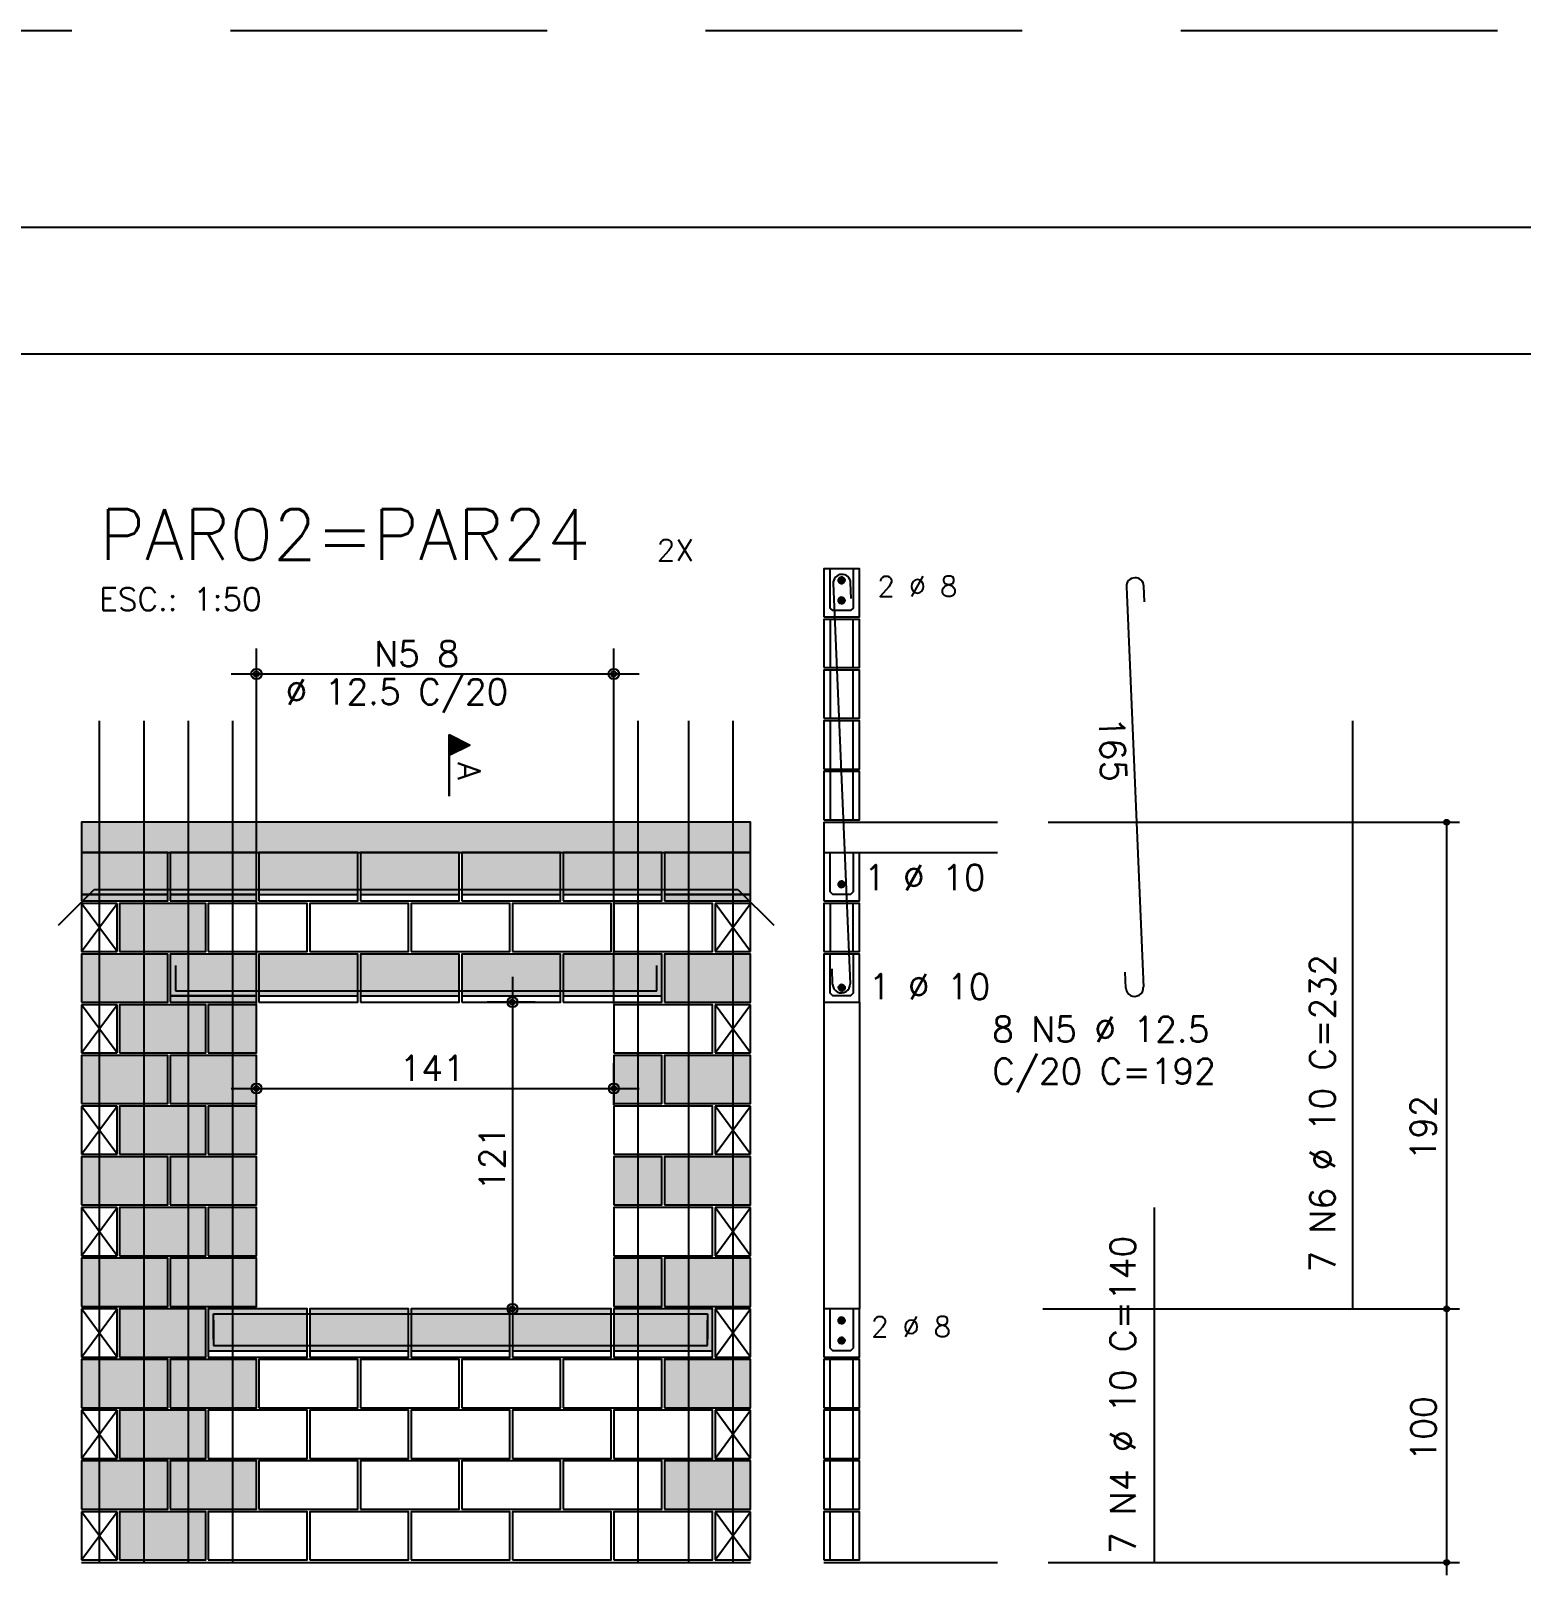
# Model space of a CAD drawing. Extents: x -1 to 122, y -1 to 61.
# Drawn here: x 87.66 to 99.42, y 48.85 to 61.05 of the extents above; entities that cross this region are included whole.
import ezdxf

# ---------------------------------------------------------------- set-up
doc = ezdxf.new("R2010")
doc.units = 0
doc.header["$MEASUREMENT"] = 0
doc.linetypes.add('HIDDEN', pattern=[0.375, 0.25, -0.125])
doc.layers.get('0').update_dxf_attribs({"linetype": 'CONTINUOUS'})
doc.layers.get('Defpoints').update_dxf_attribs({"linetype": 'CONTINUOUS'})
for name, color, linetype in [('ARQ_FOLHA', 7, 'CONTINUOUS'), ('PENA_01', 1, 'CONTINUOUS'), ('PENA_02', 2, 'CONTINUOUS'), ('PENA_03', 3, 'CONTINUOUS'), ('PENA_05', 5, 'CONTINUOUS'), ('PENA_06', 6, 'CONTINUOUS'), ('PENA_09', 254, 'CONTINUOUS'), ('PENA_11', 252, 'CONTINUOUS'), ('PENA_21', 100, 'CONTINUOUS'), ('PENA_23', 50, 'CONTINUOUS')]:
    doc.layers.add(name, color=color, linetype=linetype)
doc.styles.get("Standard").update_dxf_attribs({"font": 'ROMANS.SHX'})

# ---------------------------------------------------------------- blocks, each defined once
blk = doc.blocks.new('FOLHA A1+1 - 1102 X 594')
at = {"layer": 'ARQ_FOLHA', "color": 1}
for points in [[(-1189, 0), (0, 0), (0, 594), (-1189, 594)], [(-1164, 10), (-10, 10), (-10, 584), (-1164, 584)]]:
    blk.add_lwpolyline(points, close=True, dxfattribs=at)
at = {"layer": 'Defpoints', "color": 8, "linetype": 'HIDDEN', "ltscale": 100}
blk.add_lwpolyline([(-1208.5, 609.5), (-1208.5, -15.5), (19.5, -15.5), (19.5, 609.5)], close=True, dxfattribs=at)

msp = doc.modelspace()

# ---------------------------------------------------------------- linework, layer by layer
at = {"layer": 'PENA_01', "linetype": 'Continuous'}
for p, q in [((89.442, 53.379), (89.442, 56.179)), ((92.262, 53.379), (92.262, 56.179)), ((89.242, 55.979), (92.462, 55.979)), ((88.062, 54.239), (88.742, 54.239)), ((88.762, 54.239), (89.442, 54.239)), ((89.462, 54.239), (90.242, 54.239)), ((90.262, 54.239), (91.042, 54.239)), ((91.062, 54.239), (91.842, 54.239)), ((91.862, 54.239), (92.642, 54.239)), ((92.662, 54.239), (93.342, 54.239)), ((91.462, 53.589), (91.462, 50.769)), ((88.762, 53.439), (89.442, 53.439)), ((89.462, 53.439), (90.242, 53.439)), ((90.262, 53.439), (91.042, 53.439)), ((91.062, 53.439), (91.842, 53.439)), ((91.862, 53.439), (92.642, 53.439)), ((91.642, 53.389), (91.262, 53.389)), ((89.442, 52.579), (89.442, 52.908)), ((92.262, 52.579), (92.262, 52.908)), ((89.242, 52.708), (92.462, 52.708)), ((91.652, 50.969), (91.262, 50.969)), ((89.062, 50.639), (89.842, 50.639)), ((89.862, 50.639), (90.642, 50.639)), ((90.662, 50.639), (91.442, 50.639)), ((91.462, 50.639), (92.242, 50.639)), ((92.262, 50.639), (93.042, 50.639))]:
    msp.add_line(p, q, dxfattribs=at)
at = {"layer": 'PENA_02', "linetype": 'Continuous'}
for p, q in [((88.342, 54.169), (88.062, 54.169)), ((88.062, 54.169), (88.062, 53.789)), ((88.342, 53.789), (88.342, 54.169)), ((93.342, 54.169), (93.062, 54.169)), ((93.062, 54.169), (93.062, 53.789)), ((93.342, 53.789), (93.342, 54.169)), ((88.062, 53.789), (88.342, 53.789)), ((93.062, 53.789), (93.342, 53.789)), ((88.342, 53.369), (88.062, 53.369)), ((88.062, 53.369), (88.062, 52.989)), ((88.342, 52.989), (88.342, 53.369)), ((93.342, 53.369), (93.062, 53.369)), ((93.062, 53.369), (93.062, 52.989)), ((93.342, 52.989), (93.342, 53.369)), ((88.062, 52.989), (88.342, 52.989)), ((93.062, 52.989), (93.342, 52.989)), ((88.342, 52.569), (88.062, 52.569)), ((88.062, 52.569), (88.062, 52.189)), ((88.342, 52.189), (88.342, 52.569)), ((93.342, 52.569), (93.062, 52.569)), ((93.062, 52.569), (93.062, 52.189)), ((93.342, 52.189), (93.342, 52.569)), ((88.062, 52.189), (88.342, 52.189)), ((93.062, 52.189), (93.342, 52.189)), ((88.342, 51.769), (88.062, 51.769)), ((88.062, 51.769), (88.062, 51.389)), ((88.342, 51.389), (88.342, 51.769)), ((93.342, 51.769), (93.062, 51.769)), ((93.062, 51.769), (93.062, 51.389)), ((93.342, 51.389), (93.342, 51.769)), ((88.062, 51.389), (88.342, 51.389)), ((93.062, 51.389), (93.342, 51.389)), ((88.342, 50.969), (88.062, 50.969)), ((88.062, 50.969), (88.062, 50.589)), ((88.342, 50.589), (88.342, 50.969)), ((93.342, 50.969), (93.062, 50.969)), ((93.062, 50.969), (93.062, 50.589)), ((93.342, 50.589), (93.342, 50.969)), ((88.062, 50.589), (88.342, 50.589)), ((93.062, 50.589), (93.342, 50.589)), ((88.342, 50.169), (88.062, 50.169)), ((88.062, 50.169), (88.062, 49.789)), ((88.342, 49.789), (88.342, 50.169)), ((93.342, 50.169), (93.062, 50.169)), ((93.062, 50.169), (93.062, 49.789)), ((93.342, 49.789), (93.342, 50.169)), ((88.062, 49.789), (88.342, 49.789)), ((93.062, 49.789), (93.342, 49.789)), ((88.342, 49.369), (88.062, 49.369)), ((88.062, 49.369), (88.062, 48.989)), ((88.342, 48.989), (88.342, 49.369)), ((93.342, 49.369), (93.062, 49.369)), ((93.062, 49.369), (93.062, 48.989)), ((93.342, 48.989), (93.342, 49.369)), ((88.062, 48.989), (88.342, 48.989)), ((88.062, 48.969), (93.342, 48.969)), ((93.062, 48.989), (93.342, 48.989))]:
    msp.add_line(p, q, dxfattribs=at)
for points in [[(88.062, 54.569), (93.342, 54.569), (93.342, 54.809), (88.062, 54.809), (88.062, 54.569)], [(88.062, 54.189), (88.742, 54.189), (88.742, 54.569), (88.062, 54.569), (88.062, 54.189)], [(88.762, 54.189), (89.442, 54.189), (89.442, 54.569), (88.762, 54.569), (88.762, 54.189)], [(89.462, 54.189), (90.242, 54.189), (90.242, 54.569), (89.462, 54.569), (89.462, 54.189)], [(90.262, 54.189), (91.042, 54.189), (91.042, 54.569), (90.262, 54.569), (90.262, 54.189)], [(91.062, 54.189), (91.842, 54.189), (91.842, 54.569), (91.062, 54.569), (91.062, 54.189)], [(91.862, 54.189), (92.642, 54.189), (92.642, 54.569), (91.862, 54.569), (91.862, 54.189)], [(92.662, 54.189), (93.342, 54.189), (93.342, 54.569), (92.662, 54.569), (92.662, 54.189)], [(88.362, 53.789), (89.042, 53.789), (89.042, 54.169), (88.362, 54.169), (88.362, 53.789)], [(89.062, 53.789), (89.842, 53.789), (89.842, 54.169), (89.062, 54.169), (89.062, 53.789)], [(89.862, 53.789), (90.642, 53.789), (90.642, 54.169), (89.862, 54.169), (89.862, 53.789)], [(90.662, 53.789), (91.442, 53.789), (91.442, 54.169), (90.662, 54.169), (90.662, 53.789)], [(91.462, 53.789), (92.242, 53.789), (92.242, 54.169), (91.462, 54.169), (91.462, 53.789)], [(92.262, 53.789), (93.042, 53.789), (93.042, 54.169), (92.262, 54.169), (92.262, 53.789)], [(88.062, 53.389), (88.742, 53.389), (88.742, 53.769), (88.062, 53.769), (88.062, 53.389)], [(88.762, 53.389), (89.442, 53.389), (89.442, 53.769), (88.762, 53.769), (88.762, 53.389)], [(89.462, 53.389), (90.242, 53.389), (90.242, 53.769), (89.462, 53.769), (89.462, 53.389)], [(90.262, 53.389), (91.042, 53.389), (91.042, 53.769), (90.262, 53.769), (90.262, 53.389)], [(91.062, 53.389), (91.842, 53.389), (91.842, 53.769), (91.062, 53.769), (91.062, 53.389)], [(91.862, 53.389), (92.642, 53.389), (92.642, 53.769), (91.862, 53.769), (91.862, 53.389)], [(92.662, 53.389), (93.342, 53.389), (93.342, 53.769), (92.662, 53.769), (92.662, 53.389)], [(88.362, 52.989), (89.042, 52.989), (89.042, 53.369), (88.362, 53.369), (88.362, 52.989)], [(89.062, 52.989), (89.442, 52.989), (89.442, 53.369), (89.062, 53.369), (89.062, 52.989)], [(92.262, 52.989), (93.042, 52.989), (93.042, 53.369), (92.262, 53.369), (92.262, 52.989)], [(88.062, 52.589), (88.742, 52.589), (88.742, 52.969), (88.062, 52.969), (88.062, 52.589)], [(88.762, 52.589), (89.442, 52.589), (89.442, 52.969), (88.762, 52.969), (88.762, 52.589)], [(92.262, 52.589), (92.642, 52.589), (92.642, 52.969), (92.262, 52.969), (92.262, 52.589)], [(92.662, 52.589), (93.342, 52.589), (93.342, 52.969), (92.662, 52.969), (92.662, 52.589)], [(88.362, 52.189), (89.042, 52.189), (89.042, 52.569), (88.362, 52.569), (88.362, 52.189)], [(89.062, 52.189), (89.442, 52.189), (89.442, 52.569), (89.062, 52.569), (89.062, 52.189)], [(92.262, 52.189), (93.042, 52.189), (93.042, 52.569), (92.262, 52.569), (92.262, 52.189)], [(88.062, 51.789), (88.742, 51.789), (88.742, 52.169), (88.062, 52.169), (88.062, 51.789)], [(88.762, 51.789), (89.442, 51.789), (89.442, 52.169), (88.762, 52.169), (88.762, 51.789)], [(92.262, 51.789), (92.642, 51.789), (92.642, 52.169), (92.262, 52.169), (92.262, 51.789)], [(92.662, 51.789), (93.342, 51.789), (93.342, 52.169), (92.662, 52.169), (92.662, 51.789)], [(88.362, 51.389), (89.042, 51.389), (89.042, 51.769), (88.362, 51.769), (88.362, 51.389)], [(89.062, 51.389), (89.442, 51.389), (89.442, 51.769), (89.062, 51.769), (89.062, 51.389)], [(92.262, 51.389), (93.042, 51.389), (93.042, 51.769), (92.262, 51.769), (92.262, 51.389)], [(88.062, 50.989), (88.742, 50.989), (88.742, 51.369), (88.062, 51.369), (88.062, 50.989)], [(88.762, 50.989), (89.442, 50.989), (89.442, 51.369), (88.762, 51.369), (88.762, 50.989)], [(92.262, 50.989), (92.642, 50.989), (92.642, 51.369), (92.262, 51.369), (92.262, 50.989)], [(92.662, 50.989), (93.342, 50.989), (93.342, 51.369), (92.662, 51.369), (92.662, 50.989)], [(88.362, 50.589), (89.042, 50.589), (89.042, 50.969), (88.362, 50.969), (88.362, 50.589)], [(89.062, 50.589), (89.842, 50.589), (89.842, 50.969), (89.062, 50.969), (89.062, 50.589)], [(89.862, 50.589), (90.642, 50.589), (90.642, 50.969), (89.862, 50.969), (89.862, 50.589)], [(90.662, 50.589), (91.442, 50.589), (91.442, 50.969), (90.662, 50.969), (90.662, 50.589)], [(91.462, 50.589), (92.242, 50.589), (92.242, 50.969), (91.462, 50.969), (91.462, 50.589)], [(92.262, 50.589), (93.042, 50.589), (93.042, 50.969), (92.262, 50.969), (92.262, 50.589)], [(88.062, 50.189), (88.742, 50.189), (88.742, 50.569), (88.062, 50.569), (88.062, 50.189)], [(88.762, 50.189), (89.442, 50.189), (89.442, 50.569), (88.762, 50.569), (88.762, 50.189)], [(89.462, 50.189), (90.242, 50.189), (90.242, 50.569), (89.462, 50.569), (89.462, 50.189)], [(90.262, 50.189), (91.042, 50.189), (91.042, 50.569), (90.262, 50.569), (90.262, 50.189)], [(91.062, 50.189), (91.842, 50.189), (91.842, 50.569), (91.062, 50.569), (91.062, 50.189)], [(91.862, 50.189), (92.642, 50.189), (92.642, 50.569), (91.862, 50.569), (91.862, 50.189)], [(92.662, 50.189), (93.342, 50.189), (93.342, 50.569), (92.662, 50.569), (92.662, 50.189)], [(88.362, 49.789), (89.042, 49.789), (89.042, 50.169), (88.362, 50.169), (88.362, 49.789)], [(89.062, 49.789), (89.842, 49.789), (89.842, 50.169), (89.062, 50.169), (89.062, 49.789)], [(89.862, 49.789), (90.642, 49.789), (90.642, 50.169), (89.862, 50.169), (89.862, 49.789)], [(90.662, 49.789), (91.442, 49.789), (91.442, 50.169), (90.662, 50.169), (90.662, 49.789)], [(91.462, 49.789), (92.242, 49.789), (92.242, 50.169), (91.462, 50.169), (91.462, 49.789)], [(92.262, 49.789), (93.042, 49.789), (93.042, 50.169), (92.262, 50.169), (92.262, 49.789)], [(88.062, 49.389), (88.742, 49.389), (88.742, 49.769), (88.062, 49.769), (88.062, 49.389)], [(88.762, 49.389), (89.442, 49.389), (89.442, 49.769), (88.762, 49.769), (88.762, 49.389)], [(89.462, 49.389), (90.242, 49.389), (90.242, 49.769), (89.462, 49.769), (89.462, 49.389)], [(90.262, 49.389), (91.042, 49.389), (91.042, 49.769), (90.262, 49.769), (90.262, 49.389)], [(91.062, 49.389), (91.842, 49.389), (91.842, 49.769), (91.062, 49.769), (91.062, 49.389)], [(91.862, 49.389), (92.642, 49.389), (92.642, 49.769), (91.862, 49.769), (91.862, 49.389)], [(92.662, 49.389), (93.342, 49.389), (93.342, 49.769), (92.662, 49.769), (92.662, 49.389)], [(88.362, 48.989), (89.042, 48.989), (89.042, 49.369), (88.362, 49.369), (88.362, 48.989)], [(89.062, 48.989), (89.842, 48.989), (89.842, 49.369), (89.062, 49.369), (89.062, 48.989)], [(89.862, 48.989), (90.642, 48.989), (90.642, 49.369), (89.862, 49.369), (89.862, 48.989)], [(90.662, 48.989), (91.442, 48.989), (91.442, 49.369), (90.662, 49.369), (90.662, 48.989)], [(91.462, 48.989), (92.242, 48.989), (92.242, 49.369), (91.462, 49.369), (91.462, 48.989)], [(92.262, 48.989), (93.042, 48.989), (93.042, 49.369), (92.262, 49.369), (92.262, 48.989)]]:
    msp.add_lwpolyline(points, dxfattribs=at)
for centre, radius in [((89.442, 55.979), 0.0416), ((89.442, 55.979), 0.0208), ((92.262, 55.979), 0.0416), ((92.262, 55.979), 0.0208), ((98.835, 54.809), 0.02), ((98.835, 54.809), 0.01), ((91.462, 53.389), 0.04), ((91.462, 53.389), 0.02), ((89.442, 52.708), 0.04), ((89.442, 52.708), 0.02), ((92.262, 52.708), 0.04), ((92.262, 52.708), 0.02), ((91.462, 50.969), 0.04), ((91.462, 50.969), 0.02), ((98.835, 50.969), 0.02), ((98.835, 50.969), 0.01), ((98.835, 48.969), 0.02), ((98.835, 48.969), 0.01)]:
    msp.add_circle(centre, radius, dxfattribs=at)
at = {"layer": 'PENA_03', "linetype": 'Continuous'}
for p, q in [((90.963, 55.014), (90.963, 55.501)), ((90.963, 55.501), (91.129, 55.418)), ((90.964, 55.499), (90.964, 55.336)), ((90.964, 55.499), (91.127, 55.418)), ((91.127, 55.418), (90.964, 55.336)), ((91.129, 55.418), (90.964, 55.335)), ((90.976, 55.494), (90.976, 55.341)), ((90.989, 55.488), (90.989, 55.347)), ((91.001, 55.481), (91.001, 55.354)), ((91.014, 55.475), (91.014, 55.36)), ((91.027, 55.469), (91.027, 55.367)), ((91.04, 55.462), (91.04, 55.373)), ((91.052, 55.456), (91.052, 55.379)), ((91.065, 55.45), (91.065, 55.386)), ((91.078, 55.443), (91.078, 55.392)), ((91.091, 55.437), (91.091, 55.398)), ((91.103, 55.43), (91.103, 55.405)), ((91.116, 55.424), (91.116, 55.411)), ((90.964, 55.335), (90.964, 55.014)), ((93.92, 54.809), (93.92, 54.189)), ((93.92, 54.809), (95.291, 54.809)), ((95.691, 54.809), (98.935, 54.809)), ((98.835, 48.868), (98.835, 54.809)), ((93.92, 54.569), (95.291, 54.569)), ((88.062, 53.789), (88.342, 54.169)), ((88.342, 53.789), (88.062, 54.169)), ((93.062, 53.789), (93.342, 54.169)), ((93.342, 53.789), (93.062, 54.169)), ((88.062, 52.989), (88.342, 53.369)), ((88.342, 52.989), (88.062, 53.369)), ((91.842, 53.389), (91.842, 53.389)), ((93.062, 52.989), (93.342, 53.369)), ((93.342, 52.989), (93.062, 53.369)), ((93.92, 53.389), (93.92, 50.969)), ((94.2, 53.389), (94.2, 50.969)), ((89.442, 53.179), (89.442, 53.179)), ((92.262, 53.179), (92.262, 53.179)), ((88.062, 52.189), (88.342, 52.569)), ((88.342, 52.189), (88.062, 52.569)), ((93.062, 52.189), (93.342, 52.569)), ((93.342, 52.189), (93.062, 52.569)), ((89.442, 52.379), (89.442, 52.379)), ((92.262, 52.379), (92.262, 52.379)), ((88.062, 51.389), (88.342, 51.769)), ((88.342, 51.389), (88.062, 51.769)), ((93.062, 51.389), (93.342, 51.769)), ((93.342, 51.389), (93.062, 51.769)), ((88.062, 50.589), (88.342, 50.969)), ((88.342, 50.589), (88.062, 50.969)), ((91.852, 50.969), (91.852, 50.969)), ((93.062, 50.589), (93.342, 50.969)), ((93.342, 50.589), (93.062, 50.969)), ((95.649, 50.969), (98.935, 50.969)), ((93.97, 50.189), (93.97, 50.569)), ((94.15, 50.189), (94.15, 50.569)), ((88.062, 49.789), (88.342, 50.169)), ((88.342, 49.789), (88.062, 50.169)), ((93.062, 49.789), (93.342, 50.169)), ((93.342, 49.789), (93.062, 50.169)), ((93.97, 49.789), (93.97, 50.169)), ((94.15, 49.789), (94.15, 50.169)), ((93.97, 49.389), (93.97, 49.769)), ((94.15, 49.389), (94.15, 49.769)), ((88.062, 48.989), (88.342, 49.369)), ((88.342, 48.989), (88.062, 49.369)), ((93.062, 48.989), (93.342, 49.369)), ((93.342, 48.989), (93.062, 49.369)), ((93.97, 48.989), (93.97, 49.369)), ((94.15, 48.989), (94.15, 49.369)), ((93.92, 48.969), (95.291, 48.969)), ((95.691, 48.969), (98.935, 48.969))]:
    msp.add_line(p, q, dxfattribs=at)
for points in [[(93.92, 56.429), (94.2, 56.429), (94.2, 56.809), (93.92, 56.809), (93.92, 56.429)], [(94.15, 56.809), (94.15, 56.499), (94.13, 56.479), (93.99, 56.479), (93.97, 56.499), (93.97, 56.809)], [(94.084, 56.718), (94.082, 56.728), (94.076, 56.737), (94.067, 56.742), (94.057, 56.743), (94.047, 56.74), (94.039, 56.733), (94.035, 56.723), (94.035, 56.713), (94.039, 56.704), (94.047, 56.697), (94.057, 56.693), (94.067, 56.694), (94.076, 56.7), (94.082, 56.708), (94.084, 56.718)], [(94.084, 56.559), (94.082, 56.57), (94.076, 56.578), (94.067, 56.583), (94.057, 56.584), (94.047, 56.581), (94.039, 56.574), (94.035, 56.565), (94.035, 56.554), (94.039, 56.545), (94.047, 56.538), (94.057, 56.535), (94.067, 56.536), (94.076, 56.541), (94.082, 56.549), (94.084, 56.559)], [(93.92, 56.029), (94.2, 56.029), (94.2, 56.409), (93.92, 56.409), (93.92, 56.029)], [(93.97, 56.029), (94.15, 56.029), (94.15, 56.409), (93.97, 56.409), (93.97, 56.029)], [(93.92, 55.629), (94.2, 55.629), (94.2, 56.009), (93.92, 56.009), (93.92, 55.629)], [(93.97, 55.629), (94.15, 55.629), (94.15, 56.009), (93.97, 56.009), (93.97, 55.629)], [(93.92, 55.229), (94.2, 55.229), (94.2, 55.609), (93.92, 55.609), (93.92, 55.229)], [(93.97, 55.229), (94.15, 55.229), (94.15, 55.609), (93.97, 55.609), (93.97, 55.229)], [(93.92, 54.829), (94.2, 54.829), (94.2, 55.209), (93.92, 55.209), (93.92, 54.829)], [(93.97, 54.829), (94.15, 54.829), (94.15, 55.209), (93.97, 55.209), (93.97, 54.829)], [(93.92, 54.189), (94.2, 54.189), (94.2, 54.569)], [(94.15, 54.569), (94.15, 54.259), (94.13, 54.239), (93.99, 54.239), (93.97, 54.259), (93.97, 54.569)], [(94.084, 54.319), (94.082, 54.33), (94.076, 54.338), (94.067, 54.343), (94.057, 54.344), (94.047, 54.341), (94.039, 54.334), (94.035, 54.325), (94.035, 54.314), (94.039, 54.305), (94.047, 54.298), (94.057, 54.295), (94.067, 54.296), (94.076, 54.301), (94.082, 54.309), (94.084, 54.319)], [(93.92, 53.789), (94.2, 53.789), (94.2, 54.169), (93.92, 54.169), (93.92, 53.789)], [(93.97, 53.789), (94.15, 53.789), (94.15, 54.169), (93.97, 54.169), (93.97, 53.789)], [(93.92, 53.389), (94.2, 53.389), (94.2, 53.769), (93.92, 53.769), (93.92, 53.389)], [(94.15, 53.769), (94.15, 53.459), (94.13, 53.439), (93.99, 53.439), (93.97, 53.459), (93.97, 53.769)], [(94.086, 53.504), (94.084, 53.514), (94.078, 53.522), (94.069, 53.527), (94.059, 53.528), (94.049, 53.525), (94.041, 53.518), (94.037, 53.509), (94.037, 53.498), (94.041, 53.489), (94.049, 53.482), (94.059, 53.479), (94.069, 53.48), (94.078, 53.485), (94.084, 53.493), (94.086, 53.504)], [(93.92, 50.589), (94.2, 50.589), (94.2, 50.969), (93.92, 50.969), (93.92, 50.589)], [(94.15, 50.969), (94.15, 50.659), (94.13, 50.639), (93.99, 50.639), (93.97, 50.659), (93.97, 50.969)], [(94.084, 50.878), (94.082, 50.888), (94.076, 50.897), (94.067, 50.902), (94.057, 50.903), (94.047, 50.9), (94.039, 50.893), (94.035, 50.883), (94.035, 50.873), (94.039, 50.864), (94.047, 50.857), (94.057, 50.853), (94.067, 50.854), (94.076, 50.86), (94.082, 50.868), (94.084, 50.878)], [(94.084, 50.719), (94.082, 50.73), (94.076, 50.738), (94.067, 50.743), (94.057, 50.744), (94.047, 50.741), (94.039, 50.734), (94.035, 50.725), (94.035, 50.714), (94.039, 50.705), (94.047, 50.698), (94.057, 50.695), (94.067, 50.696), (94.076, 50.701), (94.082, 50.709), (94.084, 50.719)], [(93.92, 50.189), (94.2, 50.189), (94.2, 50.569), (93.92, 50.569), (93.92, 50.189)], [(93.92, 49.789), (94.2, 49.789), (94.2, 50.169), (93.92, 50.169), (93.92, 49.789)], [(93.92, 49.389), (94.2, 49.389), (94.2, 49.769), (93.92, 49.769), (93.92, 49.389)], [(93.92, 48.989), (94.2, 48.989), (94.2, 49.369), (93.92, 49.369), (93.92, 48.989)]]:
    msp.add_lwpolyline(points, dxfattribs=at)
for centre in [(94.059, 56.718), (94.059, 56.559), (94.059, 54.319), (94.061, 53.504), (94.059, 50.878), (94.059, 50.719)]:
    msp.add_circle(centre, 0.025, dxfattribs=at)
for points in [[(94.084, 56.718), (94.039, 56.733), (94.035, 56.723)], [(94.084, 56.718), (94.047, 56.74), (94.036, 56.727)], [(94.084, 56.718), (94.047, 56.74), (94.039, 56.733)], [(94.084, 56.718), (94.064, 56.743), (94.047, 56.74)], [(94.084, 56.718), (94.057, 56.743), (94.047, 56.74)], [(94.084, 56.718), (94.067, 56.742), (94.057, 56.743)], [(94.084, 56.718), (94.079, 56.734), (94.064, 56.743)], [(94.084, 56.718), (94.076, 56.737), (94.067, 56.742)], [(94.084, 56.718), (94.082, 56.728), (94.076, 56.737)], [(94.084, 56.718), (94.035, 56.723), (94.035, 56.713)], [(94.084, 56.718), (94.035, 56.713), (94.039, 56.704)], [(94.084, 56.718), (94.036, 56.727), (94.036, 56.71)], [(94.084, 56.718), (94.036, 56.71), (94.047, 56.697)], [(94.084, 56.718), (94.039, 56.704), (94.047, 56.697)], [(94.084, 56.718), (94.047, 56.697), (94.064, 56.694)], [(94.084, 56.718), (94.047, 56.697), (94.057, 56.693)], [(94.084, 56.718), (94.057, 56.693), (94.067, 56.694)], [(94.084, 56.718), (94.064, 56.694), (94.079, 56.702)], [(94.084, 56.718), (94.067, 56.694), (94.076, 56.7)], [(94.084, 56.718), (94.076, 56.7), (94.082, 56.708)], [(94.084, 56.718), (94.079, 56.702), (94.084, 56.718)], [(94.084, 56.718), (94.082, 56.708), (94.084, 56.718)], [(94.084, 56.559), (94.039, 56.574), (94.035, 56.565)], [(94.084, 56.559), (94.035, 56.565), (94.035, 56.554)], [(94.084, 56.559), (94.035, 56.554), (94.039, 56.545)], [(94.084, 56.559), (94.047, 56.581), (94.036, 56.568)], [(94.084, 56.559), (94.036, 56.568), (94.036, 56.551)], [(94.084, 56.559), (94.036, 56.551), (94.047, 56.538)], [(94.084, 56.559), (94.047, 56.581), (94.039, 56.574)], [(94.084, 56.559), (94.039, 56.545), (94.047, 56.538)], [(94.084, 56.559), (94.064, 56.584), (94.047, 56.581)], [(94.084, 56.559), (94.057, 56.584), (94.047, 56.581)], [(94.084, 56.559), (94.047, 56.538), (94.064, 56.535)], [(94.084, 56.559), (94.047, 56.538), (94.057, 56.535)], [(94.084, 56.559), (94.067, 56.583), (94.057, 56.584)], [(94.084, 56.559), (94.057, 56.535), (94.067, 56.536)], [(94.084, 56.559), (94.079, 56.576), (94.064, 56.584)], [(94.084, 56.559), (94.064, 56.535), (94.079, 56.543)], [(94.084, 56.559), (94.076, 56.578), (94.067, 56.583)], [(94.084, 56.559), (94.067, 56.536), (94.076, 56.541)], [(94.084, 56.559), (94.082, 56.57), (94.076, 56.578)], [(94.084, 56.559), (94.076, 56.541), (94.082, 56.549)], [(94.084, 56.559), (94.079, 56.543), (94.084, 56.559)], [(94.084, 56.559), (94.082, 56.549), (94.084, 56.559)], [(94.084, 54.319), (94.039, 54.334), (94.035, 54.325)], [(94.084, 54.319), (94.035, 54.325), (94.035, 54.314)], [(94.084, 54.319), (94.035, 54.314), (94.039, 54.305)], [(94.084, 54.319), (94.047, 54.341), (94.036, 54.328)], [(94.084, 54.319), (94.036, 54.328), (94.036, 54.311)], [(94.084, 54.319), (94.036, 54.311), (94.047, 54.298)], [(94.084, 54.319), (94.047, 54.341), (94.039, 54.334)], [(94.084, 54.319), (94.039, 54.305), (94.047, 54.298)], [(94.084, 54.319), (94.064, 54.344), (94.047, 54.341)], [(94.084, 54.319), (94.057, 54.344), (94.047, 54.341)], [(94.084, 54.319), (94.047, 54.298), (94.064, 54.295)], [(94.084, 54.319), (94.047, 54.298), (94.057, 54.295)], [(94.084, 54.319), (94.067, 54.343), (94.057, 54.344)], [(94.084, 54.319), (94.057, 54.295), (94.067, 54.296)], [(94.084, 54.319), (94.079, 54.336), (94.064, 54.344)], [(94.084, 54.319), (94.064, 54.295), (94.079, 54.303)], [(94.084, 54.319), (94.076, 54.338), (94.067, 54.343)], [(94.084, 54.319), (94.067, 54.296), (94.076, 54.301)], [(94.084, 54.319), (94.082, 54.33), (94.076, 54.338)], [(94.084, 54.319), (94.076, 54.301), (94.082, 54.309)], [(94.084, 54.319), (94.079, 54.303), (94.084, 54.319)], [(94.084, 54.319), (94.082, 54.309), (94.084, 54.319)], [(94.086, 53.504), (94.041, 53.518), (94.037, 53.509)], [(94.086, 53.504), (94.037, 53.509), (94.037, 53.498)], [(94.086, 53.504), (94.037, 53.498), (94.041, 53.489)], [(94.086, 53.504), (94.049, 53.525), (94.038, 53.512)], [(94.086, 53.504), (94.038, 53.512), (94.038, 53.495)], [(94.086, 53.504), (94.038, 53.495), (94.049, 53.482)], [(94.086, 53.504), (94.049, 53.525), (94.041, 53.518)], [(94.086, 53.504), (94.041, 53.489), (94.049, 53.482)], [(94.086, 53.504), (94.066, 53.528), (94.049, 53.525)], [(94.086, 53.504), (94.059, 53.528), (94.049, 53.525)], [(94.086, 53.504), (94.049, 53.482), (94.066, 53.479)], [(94.086, 53.504), (94.049, 53.482), (94.059, 53.479)], [(94.086, 53.504), (94.069, 53.527), (94.059, 53.528)], [(94.086, 53.504), (94.059, 53.479), (94.069, 53.48)], [(94.086, 53.504), (94.081, 53.52), (94.066, 53.528)], [(94.086, 53.504), (94.066, 53.479), (94.081, 53.487)], [(94.086, 53.504), (94.078, 53.522), (94.069, 53.527)], [(94.086, 53.504), (94.069, 53.48), (94.078, 53.485)], [(94.086, 53.504), (94.084, 53.514), (94.078, 53.522)], [(94.086, 53.504), (94.078, 53.485), (94.084, 53.493)], [(94.086, 53.504), (94.081, 53.487), (94.086, 53.504)], [(94.086, 53.504), (94.084, 53.493), (94.086, 53.504)], [(94.084, 50.878), (94.039, 50.893), (94.035, 50.883)], [(94.084, 50.878), (94.035, 50.883), (94.035, 50.873)], [(94.084, 50.878), (94.035, 50.873), (94.039, 50.864)], [(94.084, 50.878), (94.047, 50.9), (94.036, 50.887)], [(94.084, 50.878), (94.036, 50.887), (94.036, 50.87)], [(94.084, 50.878), (94.036, 50.87), (94.047, 50.857)], [(94.084, 50.878), (94.047, 50.9), (94.039, 50.893)], [(94.084, 50.878), (94.039, 50.864), (94.047, 50.857)], [(94.084, 50.878), (94.064, 50.903), (94.047, 50.9)], [(94.084, 50.878), (94.057, 50.903), (94.047, 50.9)], [(94.084, 50.878), (94.047, 50.857), (94.064, 50.854)], [(94.084, 50.878), (94.047, 50.857), (94.057, 50.853)], [(94.084, 50.878), (94.067, 50.902), (94.057, 50.903)], [(94.084, 50.878), (94.057, 50.853), (94.067, 50.854)], [(94.084, 50.878), (94.079, 50.894), (94.064, 50.903)], [(94.084, 50.878), (94.064, 50.854), (94.079, 50.862)], [(94.084, 50.878), (94.076, 50.897), (94.067, 50.902)], [(94.084, 50.878), (94.067, 50.854), (94.076, 50.86)], [(94.084, 50.878), (94.082, 50.888), (94.076, 50.897)], [(94.084, 50.878), (94.076, 50.86), (94.082, 50.868)], [(94.084, 50.878), (94.079, 50.862), (94.084, 50.878)], [(94.084, 50.878), (94.082, 50.868), (94.084, 50.878)], [(94.084, 50.719), (94.039, 50.734), (94.035, 50.725)], [(94.084, 50.719), (94.035, 50.725), (94.035, 50.714)], [(94.084, 50.719), (94.035, 50.714), (94.039, 50.705)], [(94.084, 50.719), (94.047, 50.741), (94.036, 50.728)], [(94.084, 50.719), (94.036, 50.728), (94.036, 50.711)], [(94.084, 50.719), (94.036, 50.711), (94.047, 50.698)], [(94.084, 50.719), (94.047, 50.741), (94.039, 50.734)], [(94.084, 50.719), (94.039, 50.705), (94.047, 50.698)], [(94.084, 50.719), (94.064, 50.744), (94.047, 50.741)], [(94.084, 50.719), (94.057, 50.744), (94.047, 50.741)], [(94.084, 50.719), (94.047, 50.698), (94.064, 50.695)], [(94.084, 50.719), (94.047, 50.698), (94.057, 50.695)], [(94.084, 50.719), (94.067, 50.743), (94.057, 50.744)], [(94.084, 50.719), (94.057, 50.695), (94.067, 50.696)], [(94.084, 50.719), (94.079, 50.736), (94.064, 50.744)], [(94.084, 50.719), (94.064, 50.695), (94.079, 50.703)], [(94.084, 50.719), (94.076, 50.738), (94.067, 50.743)], [(94.084, 50.719), (94.067, 50.696), (94.076, 50.701)], [(94.084, 50.719), (94.082, 50.73), (94.076, 50.738)], [(94.084, 50.719), (94.076, 50.701), (94.082, 50.709)], [(94.084, 50.719), (94.079, 50.703), (94.084, 50.719)], [(94.084, 50.719), (94.082, 50.709), (94.084, 50.719)]]:
    msp.add_solid(points, dxfattribs=at)
at = {"layer": 'PENA_05', "linetype": 'Continuous'}
for p, q in [((93.993, 56.693), (94.127, 53.534)), ((94.136, 56.574), (94.131, 56.699)), ((96.307, 56.666), (96.441, 53.507)), ((96.45, 56.547), (96.445, 56.672)), ((98.094, 50.969), (98.094, 55.609)), ((87.879, 53.996), (88.162, 54.278)), ((88.162, 54.278), (93.242, 54.279)), ((93.242, 54.279), (93.524, 53.996)), ((88.802, 53.679), (88.802, 53.479)), ((92.602, 53.479), (92.602, 53.679)), ((93.989, 53.528), (93.984, 53.653)), ((96.303, 53.501), (96.298, 53.626)), ((88.802, 53.479), (92.602, 53.479)), ((96.53, 48.969), (96.53, 51.769)), ((89.102, 50.729), (89.102, 50.929)), ((89.102, 50.929), (93.002, 50.929)), ((89.102, 50.879), (89.102, 50.679)), ((93.002, 50.929), (93.002, 50.729)), ((93.002, 50.679), (93.002, 50.879)), ((89.102, 50.679), (93.002, 50.679))]:
    msp.add_line(p, q, dxfattribs=at)
for points in [[(88.202, 55.609), (88.202, 48.969)], [(88.552, 55.609), (88.552, 48.969)], [(88.902, 55.609), (88.902, 48.969)], [(89.252, 55.609), (89.252, 48.969)], [(92.452, 55.609), (92.452, 48.969)], [(92.852, 55.609), (92.852, 48.969)], [(93.202, 55.609), (93.202, 48.969)]]:
    msp.add_lwpolyline(points, dxfattribs=at)
for centre, start, end in [((94.062, 56.696), 2.4312, 182.4312), ((96.376, 56.669), 2.4312, 182.4312), ((94.058, 53.531), 182.4312, 2.4312), ((96.372, 53.504), 182.4312, 2.4312)]:
    msp.add_arc(centre, 0.069, start, end, dxfattribs=at)
at = {"layer": 'PENA_09', "linetype": 'Continuous'}
for points in [[(88.062, 54.239), (88.742, 54.239), (88.742, 54.569), (88.062, 54.569), (88.062, 54.239)], [(88.762, 54.239), (89.442, 54.239), (89.442, 54.569), (88.762, 54.569), (88.762, 54.239)], [(89.462, 54.239), (90.242, 54.239), (90.242, 54.569), (89.462, 54.569), (89.462, 54.239)], [(90.262, 54.239), (91.042, 54.239), (91.042, 54.569), (90.262, 54.569), (90.262, 54.239)], [(91.062, 54.239), (91.842, 54.239), (91.842, 54.569), (91.062, 54.569), (91.062, 54.239)], [(91.862, 54.239), (92.642, 54.239), (92.642, 54.569), (91.862, 54.569), (91.862, 54.239)], [(92.662, 54.239), (93.342, 54.239), (93.342, 54.569), (92.662, 54.569), (92.662, 54.239)], [(88.762, 53.439), (89.442, 53.439), (89.442, 53.769), (88.762, 53.769), (88.762, 53.439)], [(89.462, 53.439), (90.242, 53.439), (90.242, 53.769), (89.462, 53.769), (89.462, 53.439)], [(90.262, 53.439), (91.042, 53.439), (91.042, 53.769), (90.262, 53.769), (90.262, 53.439)], [(91.062, 53.439), (91.842, 53.439), (91.842, 53.769), (91.062, 53.769), (91.062, 53.439)], [(91.862, 53.439), (92.642, 53.439), (92.642, 53.769), (91.862, 53.769), (91.862, 53.439)], [(89.062, 50.639), (89.842, 50.639), (89.842, 50.969), (89.062, 50.969), (89.062, 50.639)], [(89.862, 50.639), (90.642, 50.639), (90.642, 50.969), (89.862, 50.969), (89.862, 50.639)], [(90.662, 50.639), (91.442, 50.639), (91.442, 50.969), (90.662, 50.969), (90.662, 50.639)], [(91.462, 50.639), (92.242, 50.639), (92.242, 50.969), (91.462, 50.969), (91.462, 50.639)], [(92.262, 50.639), (93.042, 50.639), (93.042, 50.969), (92.262, 50.969), (92.262, 50.639)]]:
    msp.add_lwpolyline(points, dxfattribs=at)
for points in [[(88.062, 54.239), (88.742, 54.239), (88.742, 54.569)], [(88.062, 54.239), (88.742, 54.569), (88.062, 54.569)], [(88.062, 54.239), (88.062, 54.569), (88.062, 54.239)], [(88.762, 54.239), (89.442, 54.239), (89.442, 54.569)], [(88.762, 54.239), (89.442, 54.569), (88.762, 54.569)], [(88.762, 54.239), (88.762, 54.569), (88.762, 54.239)], [(89.462, 54.239), (90.242, 54.239), (90.242, 54.569)], [(89.462, 54.239), (90.242, 54.569), (89.462, 54.569)], [(89.462, 54.239), (89.462, 54.569), (89.462, 54.239)], [(90.262, 54.239), (91.042, 54.239), (91.042, 54.569)], [(90.262, 54.239), (91.042, 54.569), (90.262, 54.569)], [(90.262, 54.239), (90.262, 54.569), (90.262, 54.239)], [(91.062, 54.239), (91.842, 54.239), (91.842, 54.569)], [(91.062, 54.239), (91.842, 54.569), (91.062, 54.569)], [(91.062, 54.239), (91.062, 54.569), (91.062, 54.239)], [(91.862, 54.239), (92.642, 54.239), (92.642, 54.569)], [(91.862, 54.239), (92.642, 54.569), (91.862, 54.569)], [(91.862, 54.239), (91.862, 54.569), (91.862, 54.239)], [(92.662, 54.239), (93.342, 54.239), (93.342, 54.569)], [(92.662, 54.239), (93.342, 54.569), (92.662, 54.569)], [(92.662, 54.239), (92.662, 54.569), (92.662, 54.239)], [(88.762, 53.439), (89.442, 53.439), (89.442, 53.769)], [(88.762, 53.439), (89.442, 53.769), (88.762, 53.769)], [(88.762, 53.439), (88.762, 53.769), (88.762, 53.439)], [(89.462, 53.439), (90.242, 53.439), (90.242, 53.769)], [(89.462, 53.439), (90.242, 53.769), (89.462, 53.769)], [(89.462, 53.439), (89.462, 53.769), (89.462, 53.439)], [(90.262, 53.439), (91.042, 53.439), (91.042, 53.769)], [(90.262, 53.439), (91.042, 53.769), (90.262, 53.769)], [(90.262, 53.439), (90.262, 53.769), (90.262, 53.439)], [(91.062, 53.439), (91.842, 53.439), (91.842, 53.769)], [(91.062, 53.439), (91.842, 53.769), (91.062, 53.769)], [(91.062, 53.439), (91.062, 53.769), (91.062, 53.439)], [(91.862, 53.439), (92.642, 53.439), (92.642, 53.769)], [(91.862, 53.439), (92.642, 53.769), (91.862, 53.769)], [(91.862, 53.439), (91.862, 53.769), (91.862, 53.439)], [(89.062, 50.639), (89.842, 50.639), (89.842, 50.969)], [(89.062, 50.639), (89.842, 50.969), (89.062, 50.969)], [(89.062, 50.639), (89.062, 50.969), (89.062, 50.639)], [(89.862, 50.639), (90.642, 50.639), (90.642, 50.969)], [(89.862, 50.639), (90.642, 50.969), (89.862, 50.969)], [(89.862, 50.639), (89.862, 50.969), (89.862, 50.639)], [(90.662, 50.639), (91.442, 50.639), (91.442, 50.969)], [(90.662, 50.639), (91.442, 50.969), (90.662, 50.969)], [(90.662, 50.639), (90.662, 50.969), (90.662, 50.639)], [(91.462, 50.639), (92.242, 50.639), (92.242, 50.969)], [(91.462, 50.639), (92.242, 50.969), (91.462, 50.969)], [(91.462, 50.639), (91.462, 50.969), (91.462, 50.639)], [(92.262, 50.639), (93.042, 50.639), (93.042, 50.969)], [(92.262, 50.639), (93.042, 50.969), (92.262, 50.969)], [(92.262, 50.639), (92.262, 50.969), (92.262, 50.639)]]:
    msp.add_solid(points, dxfattribs=at)
at = {"layer": 'PENA_11', "linetype": 'Continuous'}
for points in [[(88.062, 54.569), (93.342, 54.569), (93.342, 54.809)], [(88.062, 54.569), (93.342, 54.809), (88.062, 54.809)], [(88.062, 54.569), (88.062, 54.809), (88.062, 54.569)]]:
    msp.add_solid(points, dxfattribs=at)
at = {"layer": 'PENA_21', "linetype": 'Continuous'}
for points in [[(88.062, 54.189), (88.742, 54.189), (88.742, 54.239), (88.062, 54.239), (88.062, 54.189)], [(88.362, 53.789), (89.042, 53.789), (89.042, 54.169), (88.362, 54.169), (88.362, 53.789)], [(88.762, 54.189), (89.442, 54.189), (89.442, 54.239), (88.762, 54.239), (88.762, 54.189)], [(92.662, 54.189), (93.342, 54.189), (93.342, 54.239), (92.662, 54.239), (92.662, 54.189)], [(88.062, 53.389), (88.742, 53.389), (88.742, 53.769), (88.062, 53.769), (88.062, 53.389)], [(92.662, 53.389), (93.342, 53.389), (93.342, 53.769), (92.662, 53.769), (92.662, 53.389)], [(88.762, 53.389), (89.442, 53.389), (89.442, 53.439), (88.762, 53.439), (88.762, 53.389)], [(88.362, 52.989), (89.042, 52.989), (89.042, 53.369), (88.362, 53.369), (88.362, 52.989)], [(88.062, 52.589), (88.742, 52.589), (88.742, 52.969), (88.062, 52.969), (88.062, 52.589)], [(88.762, 52.589), (89.442, 52.589), (89.442, 52.969), (88.762, 52.969), (88.762, 52.589)], [(92.662, 52.589), (93.342, 52.589), (93.342, 52.969), (92.662, 52.969), (92.662, 52.589)], [(88.362, 52.189), (89.042, 52.189), (89.042, 52.569), (88.362, 52.569), (88.362, 52.189)], [(88.062, 51.789), (88.742, 51.789), (88.742, 52.169), (88.062, 52.169), (88.062, 51.789)], [(88.762, 51.789), (89.442, 51.789), (89.442, 52.169), (88.762, 52.169), (88.762, 51.789)], [(92.662, 51.789), (93.342, 51.789), (93.342, 52.169), (92.662, 52.169), (92.662, 51.789)], [(88.362, 51.389), (89.042, 51.389), (89.042, 51.769), (88.362, 51.769), (88.362, 51.389)], [(88.062, 50.989), (88.742, 50.989), (88.742, 51.369), (88.062, 51.369), (88.062, 50.989)], [(88.762, 50.989), (89.442, 50.989), (89.442, 51.369), (88.762, 51.369), (88.762, 50.989)], [(92.662, 50.989), (93.342, 50.989), (93.342, 51.369), (92.662, 51.369), (92.662, 50.989)], [(88.362, 50.589), (89.042, 50.589), (89.042, 50.969), (88.362, 50.969), (88.362, 50.589)], [(88.062, 50.189), (88.742, 50.189), (88.742, 50.569), (88.062, 50.569), (88.062, 50.189)], [(88.762, 50.189), (89.442, 50.189), (89.442, 50.569), (88.762, 50.569), (88.762, 50.189)], [(92.662, 50.189), (93.342, 50.189), (93.342, 50.569), (92.662, 50.569), (92.662, 50.189)], [(88.362, 49.789), (89.042, 49.789), (89.042, 50.169), (88.362, 50.169), (88.362, 49.789)], [(88.062, 49.389), (88.742, 49.389), (88.742, 49.769), (88.062, 49.769), (88.062, 49.389)], [(88.762, 49.389), (89.442, 49.389), (89.442, 49.769), (88.762, 49.769), (88.762, 49.389)], [(92.662, 49.389), (93.342, 49.389), (93.342, 49.769), (92.662, 49.769), (92.662, 49.389)], [(88.362, 48.989), (89.042, 48.989), (89.042, 49.369), (88.362, 49.369), (88.362, 48.989)]]:
    msp.add_lwpolyline(points, dxfattribs=at)
for points in [[(88.062, 54.189), (88.742, 54.189), (88.742, 54.239)], [(88.062, 54.189), (88.742, 54.239), (88.062, 54.239)], [(88.062, 54.189), (88.062, 54.239), (88.062, 54.189)], [(88.362, 53.789), (89.042, 53.789), (89.042, 54.169)], [(88.362, 53.789), (89.042, 54.169), (88.362, 54.169)], [(88.362, 53.789), (88.362, 54.169), (88.362, 53.789)], [(88.762, 54.189), (89.442, 54.189), (89.442, 54.239)], [(88.762, 54.189), (89.442, 54.239), (88.762, 54.239)], [(88.762, 54.189), (88.762, 54.239), (88.762, 54.189)], [(92.662, 54.189), (93.342, 54.189), (93.342, 54.239)], [(92.662, 54.189), (93.342, 54.239), (92.662, 54.239)], [(92.662, 54.189), (92.662, 54.239), (92.662, 54.189)], [(88.062, 53.389), (88.742, 53.389), (88.742, 53.769)], [(88.062, 53.389), (88.742, 53.769), (88.062, 53.769)], [(88.062, 53.389), (88.062, 53.769), (88.062, 53.389)], [(92.662, 53.389), (93.342, 53.389), (93.342, 53.769)], [(92.662, 53.389), (93.342, 53.769), (92.662, 53.769)], [(92.662, 53.389), (92.662, 53.769), (92.662, 53.389)], [(88.762, 53.389), (89.442, 53.389), (89.442, 53.439)], [(88.762, 53.389), (89.442, 53.439), (88.762, 53.439)], [(88.762, 53.389), (88.762, 53.439), (88.762, 53.389)], [(88.362, 52.989), (89.042, 52.989), (89.042, 53.369)], [(88.362, 52.989), (89.042, 53.369), (88.362, 53.369)], [(88.362, 52.989), (88.362, 53.369), (88.362, 52.989)], [(88.062, 52.589), (88.742, 52.589), (88.742, 52.969)], [(88.062, 52.589), (88.742, 52.969), (88.062, 52.969)], [(88.062, 52.589), (88.062, 52.969), (88.062, 52.589)], [(88.762, 52.589), (89.442, 52.589), (89.442, 52.969)], [(88.762, 52.589), (89.442, 52.969), (88.762, 52.969)], [(88.762, 52.589), (88.762, 52.969), (88.762, 52.589)], [(92.662, 52.589), (93.342, 52.589), (93.342, 52.969)], [(92.662, 52.589), (93.342, 52.969), (92.662, 52.969)], [(92.662, 52.589), (92.662, 52.969), (92.662, 52.589)], [(88.362, 52.189), (89.042, 52.189), (89.042, 52.569)], [(88.362, 52.189), (89.042, 52.569), (88.362, 52.569)], [(88.362, 52.189), (88.362, 52.569), (88.362, 52.189)], [(88.062, 51.789), (88.742, 51.789), (88.742, 52.169)], [(88.062, 51.789), (88.742, 52.169), (88.062, 52.169)], [(88.062, 51.789), (88.062, 52.169), (88.062, 51.789)], [(88.762, 51.789), (89.442, 51.789), (89.442, 52.169)], [(88.762, 51.789), (89.442, 52.169), (88.762, 52.169)], [(88.762, 51.789), (88.762, 52.169), (88.762, 51.789)], [(92.662, 51.789), (93.342, 51.789), (93.342, 52.169)], [(92.662, 51.789), (93.342, 52.169), (92.662, 52.169)], [(92.662, 51.789), (92.662, 52.169), (92.662, 51.789)], [(88.362, 51.389), (89.042, 51.389), (89.042, 51.769)], [(88.362, 51.389), (89.042, 51.769), (88.362, 51.769)], [(88.362, 51.389), (88.362, 51.769), (88.362, 51.389)], [(88.062, 50.989), (88.742, 50.989), (88.742, 51.369)], [(88.062, 50.989), (88.742, 51.369), (88.062, 51.369)], [(88.062, 50.989), (88.062, 51.369), (88.062, 50.989)], [(88.762, 50.989), (89.442, 50.989), (89.442, 51.369)], [(88.762, 50.989), (89.442, 51.369), (88.762, 51.369)], [(88.762, 50.989), (88.762, 51.369), (88.762, 50.989)], [(92.662, 50.989), (93.342, 50.989), (93.342, 51.369)], [(92.662, 50.989), (93.342, 51.369), (92.662, 51.369)], [(92.662, 50.989), (92.662, 51.369), (92.662, 50.989)], [(88.362, 50.589), (89.042, 50.589), (89.042, 50.969)], [(88.362, 50.589), (89.042, 50.969), (88.362, 50.969)], [(88.362, 50.589), (88.362, 50.969), (88.362, 50.589)], [(88.062, 50.189), (88.742, 50.189), (88.742, 50.569)], [(88.062, 50.189), (88.742, 50.569), (88.062, 50.569)], [(88.062, 50.189), (88.062, 50.569), (88.062, 50.189)], [(88.762, 50.189), (89.442, 50.189), (89.442, 50.569)], [(88.762, 50.189), (89.442, 50.569), (88.762, 50.569)], [(88.762, 50.189), (88.762, 50.569), (88.762, 50.189)], [(92.662, 50.189), (93.342, 50.189), (93.342, 50.569)], [(92.662, 50.189), (93.342, 50.569), (92.662, 50.569)], [(92.662, 50.189), (92.662, 50.569), (92.662, 50.189)], [(88.362, 49.789), (89.042, 49.789), (89.042, 50.169)], [(88.362, 49.789), (89.042, 50.169), (88.362, 50.169)], [(88.362, 49.789), (88.362, 50.169), (88.362, 49.789)], [(88.062, 49.389), (88.742, 49.389), (88.742, 49.769)], [(88.062, 49.389), (88.742, 49.769), (88.062, 49.769)], [(88.062, 49.389), (88.062, 49.769), (88.062, 49.389)], [(88.762, 49.389), (89.442, 49.389), (89.442, 49.769)], [(88.762, 49.389), (89.442, 49.769), (88.762, 49.769)], [(88.762, 49.389), (88.762, 49.769), (88.762, 49.389)], [(92.662, 49.389), (93.342, 49.389), (93.342, 49.769)], [(92.662, 49.389), (93.342, 49.769), (92.662, 49.769)], [(92.662, 49.389), (92.662, 49.769), (92.662, 49.389)], [(88.362, 48.989), (89.042, 48.989), (89.042, 49.369)], [(88.362, 48.989), (89.042, 49.369), (88.362, 49.369)], [(88.362, 48.989), (88.362, 49.369), (88.362, 48.989)]]:
    msp.add_solid(points, dxfattribs=at)
at = {"layer": 'PENA_23', "linetype": 'Continuous'}
for points in [[(89.062, 52.989), (89.442, 52.989), (89.442, 53.369), (89.062, 53.369), (89.062, 52.989)], [(92.262, 52.589), (92.642, 52.589), (92.642, 52.969), (92.262, 52.969), (92.262, 52.589)], [(89.062, 52.189), (89.442, 52.189), (89.442, 52.569), (89.062, 52.569), (89.062, 52.189)], [(92.262, 51.789), (92.642, 51.789), (92.642, 52.169), (92.262, 52.169), (92.262, 51.789)], [(89.062, 51.389), (89.442, 51.389), (89.442, 51.769), (89.062, 51.769), (89.062, 51.389)], [(92.262, 50.989), (92.642, 50.989), (92.642, 51.369), (92.262, 51.369), (92.262, 50.989)]]:
    msp.add_lwpolyline(points, dxfattribs=at)
for points in [[(89.062, 52.989), (89.442, 52.989), (89.442, 53.369)], [(89.062, 52.989), (89.442, 53.369), (89.062, 53.369)], [(89.062, 52.989), (89.062, 53.369), (89.062, 52.989)], [(92.262, 52.589), (92.642, 52.589), (92.642, 52.969)], [(92.262, 52.589), (92.642, 52.969), (92.262, 52.969)], [(92.262, 52.589), (92.262, 52.969), (92.262, 52.589)], [(89.062, 52.189), (89.442, 52.189), (89.442, 52.569)], [(89.062, 52.189), (89.442, 52.569), (89.062, 52.569)], [(89.062, 52.189), (89.062, 52.569), (89.062, 52.189)], [(92.262, 51.789), (92.642, 51.789), (92.642, 52.169)], [(92.262, 51.789), (92.642, 52.169), (92.262, 52.169)], [(92.262, 51.789), (92.262, 52.169), (92.262, 51.789)], [(89.062, 51.389), (89.442, 51.389), (89.442, 51.769)], [(89.062, 51.389), (89.442, 51.769), (89.062, 51.769)], [(89.062, 51.389), (89.062, 51.769), (89.062, 51.389)], [(92.262, 50.989), (92.642, 50.989), (92.642, 51.369)], [(92.262, 50.989), (92.642, 51.369), (92.262, 51.369)], [(92.262, 50.989), (92.262, 51.369), (92.262, 50.989)]]:
    msp.add_solid(points, dxfattribs=at)

# ---------------------------------------------------------------- block references
at = {"xscale": 0.09999999999999938, "yscale": 0.09999999999999938, "zscale": 0.09999999999999938}
msp.add_blockref('FOLHA A1+1 - 1102 X 594', (119.786, 0.103), dxfattribs=at)

# ---------------------------------------------------------------- texts
at = {"layer": 'PENA_02', "linetype": 'Continuous'}
msp.add_text('2X', height=0.17, dxfattribs=at).set_placement((92.602, 56.871))
at = {"layer": 'PENA_03', "linetype": 'Continuous'}
for s, height, p in [('2 %%c 8', 0.16, (94.343, 56.59)), ('ESC.: 1:50', 0.18, (88.202, 56.479)), ('N5 8', 0.2, (90.372, 56.039)), ('%%c 12.5 C/20', 0.2, (89.672, 55.739)), ('1 %%c 10', 0.2, (94.236, 54.274)), ('1 %%c 10', 0.2, (94.274, 53.412)), ('8 N5 %%c 12.5', 0.2, (95.248, 53.075)), ('141', 0.2, (90.572, 52.768)), ('C/20 C=192', 0.2, (95.248, 52.744)), ('2 %%c 8', 0.16, (94.293, 50.748))]:
    msp.add_text(s, height=height, dxfattribs=at).set_placement(p)
for s, height, rotation, p in [('165', 0.2, 272.4312, (96.088, 55.637)), ('A', 0.18, 270, (91.03, 55.282)), ('7 N6 %%c 10 C=232', 0.2, 90, (97.955, 51.256)), ('192', 0.2, 90, (98.75, 52.14)), ('121', 0.2, 90, (91.402, 51.899)), ('7 N4 %%c 10 C=140', 0.2, 90, (96.379, 49.034)), ('100', 0.2, 90, (98.752, 49.765))]:
    msp.add_text(s, height=height, rotation=rotation, dxfattribs=at).set_placement(p)
at = {"layer": 'PENA_06', "linetype": 'Continuous'}
msp.add_text('PAR02=PAR24', height=0.4, dxfattribs=at).set_placement((88.202, 56.879))

doc.saveas('drawing.dxf')
